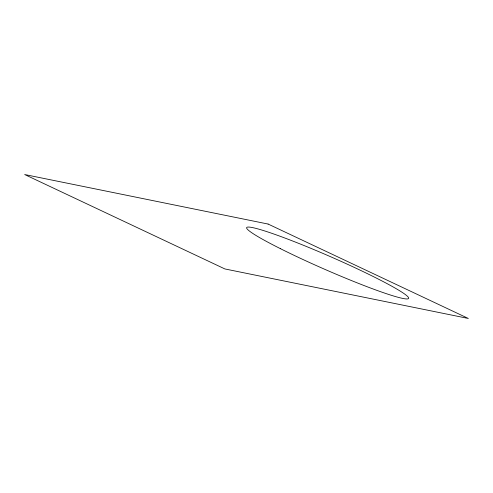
<?xml version="1.0" encoding="UTF-8"?>
<svg xmlns="http://www.w3.org/2000/svg" width="493" height="493" viewBox="0 0 493 493"><rect width="100%" height="100%" fill="white"/><g stroke="black" fill="none" stroke-linecap="round" stroke-linejoin="round"><path stroke-width="0.74" d="M268.118 224.056L24.65 174.528L224.882 268.944L468.35 318.472L268.118 224.056M280.375 248.645A88.364 6.933 23.6 0 0 408.278 298.727A88.364 6.933 23.6 0 0 294.315 241.656A88.364 6.933 23.6 0 0 280.375 248.645"/></g></svg>
